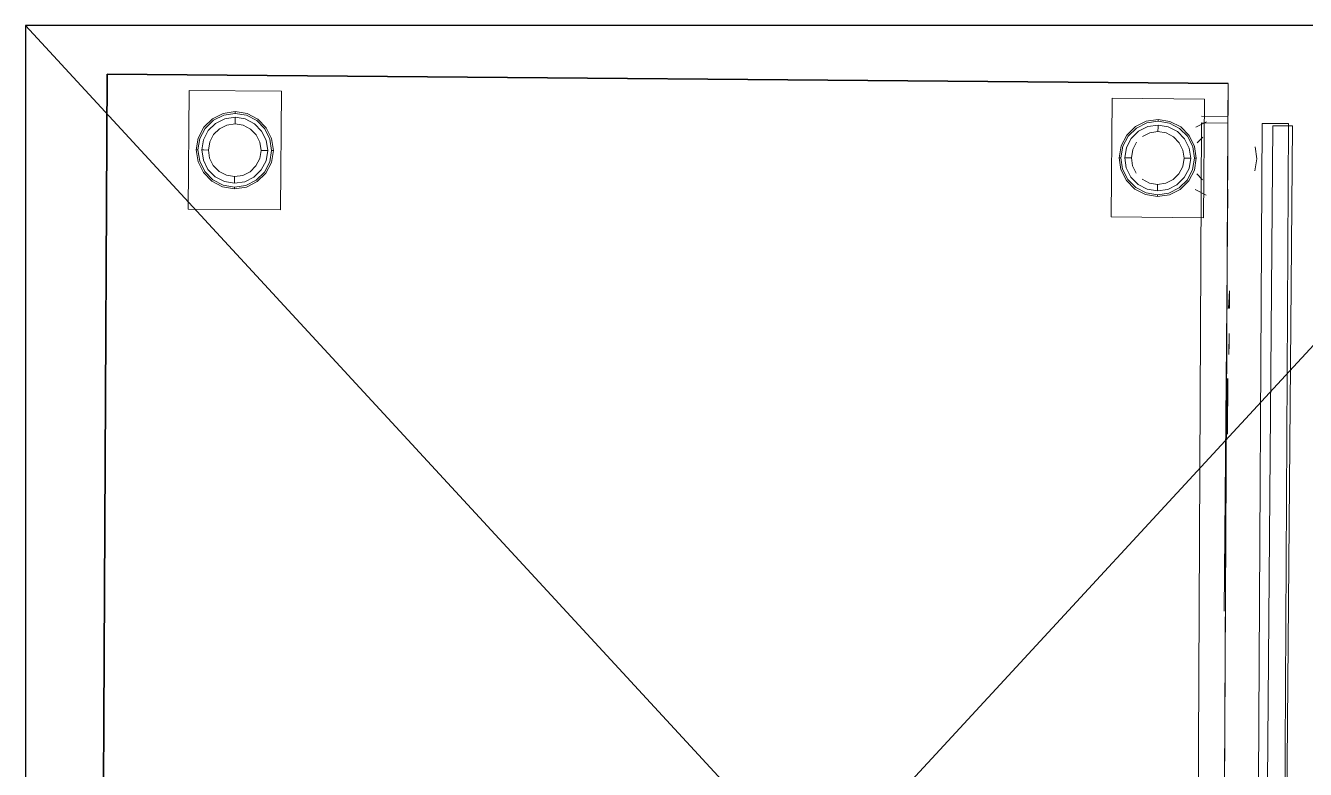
# Model space of a CAD drawing. Header units: millimetres. Extents: x -34838 to 729576, y -214038 to 121482.
# Drawn here: x 726092 to 727062, y -92942 to -92378 of the extents above; entities that cross this region are included whole.
import ezdxf

# ---------------------------------------------------------------- set-up
doc = ezdxf.new("R2010")
doc.units = ezdxf.units.MM
doc.header["$MEASUREMENT"] = 0
doc.layers.add('S-Prof__Вентиляція', color=106, linetype='Continuous', lineweight=30)
doc.layers.add('S-Prof__Обладнання__Теплове обладнання', color=51, linetype='Continuous', lineweight=13)

msp = doc.modelspace()

# ---------------------------------------------------------------- linework, layer by layer
for points in [[(726153.59, -92414.92, 150), (726148.33, -93443.06), (726148.33, -93443.06, 1780), (726153.59, -92414.92, 1930)], [(726153.59, -92414.92, 150), (726153.59, -92414.92, 1930), (727003.56, -92422.07, 1930), (727003.56, -92422.07, 150)], [(727002.63, -92687.95, 756.44), (727002.63, -92687.95, 771.44), (727002.98, -92645.74, 771.44), (727002.98, -92645.74, 756.44)]]:
    msp.add_3dface(points)
at = {"layer": 'S-Prof__Вентиляція'}
for p, q in [((726091.69, -92378.18), (726091.69, -93678.18)), ((727291.69, -92378.18), (726091.69, -92378.18)), ((726091.69, -92378.18), (727291.69, -93678.18)), ((726091.69, -93678.18), (727291.69, -92378.18))]:
    msp.add_line(p, q, dxfattribs=at)
at = {"layer": 'S-Prof__Обладнання__Теплове обладнання'}
for points in [[(726153.59, -92414.92, 150), (727003.56, -92422.07, 150), (726998.3, -93450.21, 1780), (726148.33, -93443.06)], [(726214.93, -92517.38, 148), (726214.93, -92517.38, 150), (726215.68, -92427.38, 150), (726215.68, -92427.38, 148)], [(726284.92, -92517.96, 150), (726285.68, -92427.97, 150), (726215.68, -92427.38, 150), (726214.93, -92517.38, 150)], [(726284.92, -92517.96, 148), (726214.93, -92517.38, 148), (726215.68, -92427.38, 148), (726285.68, -92427.97, 148)], [(726285.68, -92427.97, 148), (726215.68, -92427.38, 148), (726215.68, -92427.38, 150), (726285.68, -92427.97, 150)], [(726284.92, -92517.96, 148), (726285.68, -92427.97, 148), (726285.68, -92427.97, 150), (726284.92, -92517.96, 150)], [(727003.35, -92447.07, 150), (727003.35, -92447.07, 1930), (727003.56, -92422.07, 1930), (727003.56, -92422.07, 150)], [(726914.74, -92523.26, 148), (726914.74, -92523.26, 150), (726915.5, -92433.26, 150), (726915.5, -92433.26, 148)], [(726984.74, -92523.85, 150), (726985.5, -92433.85, 150), (726915.5, -92433.26, 150), (726914.74, -92523.26, 150)], [(726984.74, -92523.85, 148), (726914.74, -92523.26, 148), (726915.5, -92433.26, 148), (726985.5, -92433.85, 148)], [(726985.5, -92433.85, 148), (726915.5, -92433.26, 148), (726915.5, -92433.26, 150), (726985.5, -92433.85, 150)], [(726984.74, -92523.85, 148), (726985.5, -92433.85, 148), (726985.5, -92433.85, 150), (726984.74, -92523.85, 150)], [(726998.3, -93450.21, 1780), (726978.6, -93450.21, 1780), (726983.31, -92451.9, 1434.99), (727003.31, -92452.07, 1434.99)], [(727003.31, -92452.07, 1470), (726983.31, -92451.9, 1470), (726983.31, -92451.9, 1930), (727003.31, -92452.07, 1930)], [(726998.3, -93450.21, 1780), (727003.31, -92452.07, 854.94), (727003.31, -92452.07, 150), (726998.3, -93450.21, 1780)], [(726998.3, -93450.21, 1780), (727003.31, -92452.07, 1470), (727003.31, -92452.07, 1930), (726998.3, -93450.21, 1780)], [(727043.95, -93450.21, 1780), (727049.2, -92452.45, 3214.99), (727029.2, -92452.28, 3214.99), (727023.68, -93450.21, 1780)], [(727043.95, -93450.21, 1780), (727029.17, -93450.15, 997.56), (727037.34, -92454.05, 3329), (727052.34, -92454.17, 3329)], [(727000.5, -92822.06, 737.94), (727000.5, -92822.06, 789.94), (727003.19, -92502.07, 789.94), (727003.19, -92502.07, 737.94)], [(726284.92, -92517.96, 148), (726284.92, -92517.96, 150), (726214.93, -92517.38, 150), (726214.93, -92517.38, 148)], [(727004.43, -92592.29, 770.33), (727004.54, -92579.33, 764.06), (727003.82, -92592.29, 757.91)], [(727004.14, -92627.5, 763.06), (727004.2, -92619.57, 756.06), (727004.27, -92611.63, 763.06)], [(727004.14, -92627.5, 765.06), (727004.2, -92619.57, 772.06), (727004.27, -92611.63, 765.06)]]:
    msp.add_3dface(points, dxfattribs=at)
for points, invisible_edges in [([(727003.35, -92447.07, 1930), (727003.56, -92422.07, 1930), (726153.59, -92414.92, 1930), (726983.35, -92446.9, 1930)], 4), ([(726233.31, -92448.86, 71), (726234.09, -92449.95, 66), (726241.9, -92446.06, 66), (726241.5, -92444.78, 71)], 5), ([(726233.31, -92448.86, 148), (726233.31, -92448.86, 71), (726241.5, -92444.78, 71), (726241.5, -92444.78, 148)], 5), ([(726241.5, -92444.78, 71), (726241.9, -92446.06, 66), (726250.54, -92444.76, 66), (726250.55, -92443.42, 71)], 1), ([(726241.5, -92444.78, 148), (726241.5, -92444.78, 71), (726250.55, -92443.42, 71), (726250.55, -92443.42, 148)], 1), ([(726250.51, -92447.67, 66), (726250.51, -92447.67, 5), (726242.78, -92448.83, 5), (726242.78, -92448.83, 66)], 4), ([(726250.51, -92447.67, 5), (726250.5, -92449.14, 1.46), (726243.22, -92450.23, 1.46), (726242.78, -92448.83, 5)], 6), ([(726258.23, -92448.96, 5), (726257.76, -92450.35, 1.46), (726250.5, -92449.14, 1.46), (726250.51, -92447.67, 5)], 3), ([(726258.23, -92448.96, 66), (726258.23, -92448.96, 5), (726250.51, -92447.67, 5), (726250.51, -92447.67, 66)], 1), ([(726250.55, -92443.42, 71), (726250.54, -92444.76, 66), (726259.15, -92446.2, 66), (726259.58, -92444.93, 71)], 4), ([(726250.55, -92443.42, 148), (726250.55, -92443.42, 71), (726259.58, -92444.93, 71), (726259.58, -92444.93, 148)], 4), ([(726259.58, -92444.93, 71), (726259.15, -92446.2, 66), (726266.9, -92450.23, 66), (726267.69, -92449.15, 71)], 5), ([(726259.58, -92444.93, 148), (726259.58, -92444.93, 71), (726267.69, -92449.15, 71), (726267.69, -92449.15, 148)], 5), ([(726222.56, -92463.4, 71), (726223.83, -92463.82, 66), (726227.86, -92456.08, 66), (726226.78, -92455.28, 71)], 5), ([(726222.56, -92463.4, 148), (726222.56, -92463.4, 71), (726226.78, -92455.28, 71), (726226.78, -92455.28, 148)], 5), ([(726230.2, -92457.81, 66), (726230.2, -92457.81, 5), (726226.59, -92464.75, 5), (726226.59, -92464.75, 66)], 5), ([(726230.2, -92457.81, 5), (726231.38, -92458.68, 1.46), (726227.98, -92465.21, 1.46), (726226.59, -92464.75, 5)], 7), ([(726226.78, -92455.28, 71), (726227.86, -92456.08, 66), (726234.09, -92449.95, 66), (726233.31, -92448.86, 71)], 5), ([(726226.78, -92455.28, 148), (726226.78, -92455.28, 71), (726233.31, -92448.86, 71), (726233.31, -92448.86, 148)], 5), ([(726235.78, -92452.32, 66), (726235.78, -92452.32, 5), (726230.2, -92457.81, 5), (726230.2, -92457.81, 66)], 5), ([(726235.78, -92452.32, 5), (726236.63, -92453.52, 1.46), (726231.38, -92458.68, 1.46), (726230.2, -92457.81, 5)], 7), ([(726236.63, -92453.52, 1.46), (726238.68, -92456.39), (726234.22, -92460.78), (726231.38, -92458.68, 1.46)], 13), ([(726242.78, -92448.83, 66), (726242.78, -92448.83, 5), (726235.78, -92452.32, 5), (726235.78, -92452.32, 66)], 5), ([(726242.78, -92448.83, 5), (726243.22, -92450.23, 1.46), (726236.63, -92453.52, 1.46), (726235.78, -92452.32, 5)], 7), ([(726243.22, -92450.23, 1.46), (726244.28, -92453.6), (726238.68, -92456.39), (726236.63, -92453.52, 1.46)], 13), ([(726250.5, -92449.14, 1.46), (726250.47, -92452.67), (726244.28, -92453.6), (726243.22, -92450.23, 1.46)], 12), ([(726257.76, -92450.35, 1.46), (726256.64, -92453.7), (726250.47, -92452.67), (726250.5, -92449.14, 1.46)], 9), ([(726264.3, -92453.75, 1.46), (726262.19, -92456.59), (726256.64, -92453.7), (726257.76, -92450.35, 1.46)], 13), ([(726265.17, -92452.57, 5), (726264.3, -92453.75, 1.46), (726257.76, -92450.35, 1.46), (726258.23, -92448.96, 5)], 7), ([(726265.17, -92452.57, 66), (726265.17, -92452.57, 5), (726258.23, -92448.96, 5), (726258.23, -92448.96, 66)], 5), ([(726269.46, -92459, 1.46), (726266.58, -92461.05), (726262.19, -92456.59), (726264.3, -92453.75, 1.46)], 13), ([(726270.65, -92458.15, 5), (726269.46, -92459, 1.46), (726264.3, -92453.75, 1.46), (726265.17, -92452.57, 5)], 7), ([(726270.65, -92458.15, 66), (726270.65, -92458.15, 5), (726265.17, -92452.57, 5), (726265.17, -92452.57, 66)], 5), ([(726267.69, -92449.15, 71), (726266.9, -92450.23, 66), (726273.02, -92456.46, 66), (726274.11, -92455.68, 71)], 5), ([(726267.69, -92449.15, 148), (726267.69, -92449.15, 71), (726274.11, -92455.68, 71), (726274.11, -92455.68, 148)], 5), ([(726274.14, -92465.15, 5), (726272.75, -92465.59, 1.46), (726269.46, -92459, 1.46), (726270.65, -92458.15, 5)], 7), ([(726274.14, -92465.15, 66), (726274.14, -92465.15, 5), (726270.65, -92458.15, 5), (726270.65, -92458.15, 66)], 5), ([(726274.11, -92455.68, 71), (726273.02, -92456.46, 66), (726276.92, -92464.27, 66), (726278.2, -92463.87, 71)], 5), ([(726274.11, -92455.68, 148), (726274.11, -92455.68, 71), (726278.2, -92463.87, 71), (726278.2, -92463.87, 148)], 5), ([(726926.6, -92461.17, 71), (726927.68, -92461.96, 66), (726933.91, -92455.84, 66), (726933.13, -92454.75, 71)], 5), ([(726926.6, -92461.17, 148), (726926.6, -92461.17, 71), (726933.13, -92454.75, 71), (726933.13, -92454.75, 148)], 5), ([(726935.6, -92458.21, 66), (726935.6, -92458.21, 5), (726930.02, -92463.69, 5), (726930.02, -92463.69, 66)], 5), ([(726935.6, -92458.21, 5), (726936.45, -92459.4, 1.46), (726931.2, -92464.56, 1.46), (726930.02, -92463.69, 5)], 7), ([(726933.13, -92454.75, 71), (726933.91, -92455.84, 66), (726941.72, -92451.94, 66), (726941.32, -92450.66, 71)], 5), ([(726942.6, -92454.72, 66), (726942.6, -92454.72, 5), (726935.6, -92458.21, 5), (726935.6, -92458.21, 66)], 5), ([(726942.6, -92454.72, 5), (726943.04, -92456.11, 1.46), (726936.45, -92459.4, 1.46), (726935.6, -92458.21, 5)], 7), ([(726943.04, -92456.11, 1.46), (726944.1, -92459.48), (726938.5, -92462.28), (726936.45, -92459.4, 1.46)], 13), ([(726941.32, -92450.66, 71), (726941.72, -92451.94, 66), (726950.36, -92450.65, 66), (726950.37, -92449.31, 71)], 1), ([(726941.32, -92450.66, 148), (726941.32, -92450.66, 71), (726950.37, -92449.31, 71), (726950.37, -92449.31, 148)], 1), ([(726950.33, -92453.56, 66), (726950.33, -92453.56, 5), (726942.6, -92454.72, 5), (726942.6, -92454.72, 66)], 4), ([(726950.33, -92453.56, 5), (726950.32, -92455.02, 1.46), (726943.04, -92456.11, 1.46), (726942.6, -92454.72, 5)], 6), ([(726950.32, -92455.02, 1.46), (726950.29, -92458.56), (726944.1, -92459.48), (726943.04, -92456.11, 1.46)], 12), ([(726957.58, -92456.23, 1.46), (726956.46, -92459.59), (726950.29, -92458.56), (726950.32, -92455.02, 1.46)], 9), ([(726958.05, -92454.85, 5), (726957.58, -92456.23, 1.46), (726950.32, -92455.02, 1.46), (726950.33, -92453.56, 5)], 3), ([(726958.05, -92454.85, 66), (726958.05, -92454.85, 5), (726950.33, -92453.56, 5), (726950.33, -92453.56, 66)], 1), ([(726950.37, -92449.31, 71), (726950.36, -92450.65, 66), (726958.97, -92452.09, 66), (726959.39, -92450.81, 71)], 4), ([(726950.37, -92449.31, 148), (726950.37, -92449.31, 71), (726959.39, -92450.81, 71), (726959.39, -92450.81, 148)], 4), ([(726964.12, -92459.63, 1.46), (726962.01, -92462.48), (726956.46, -92459.59), (726957.58, -92456.23, 1.46)], 13), ([(726964.99, -92458.46, 5), (726964.12, -92459.63, 1.46), (726957.58, -92456.23, 1.46), (726958.05, -92454.85, 5)], 7), ([(726964.99, -92458.46, 66), (726964.99, -92458.46, 5), (726958.05, -92454.85, 5), (726958.05, -92454.85, 66)], 5), ([(726959.39, -92450.81, 71), (726958.97, -92452.09, 66), (726966.72, -92456.12, 66), (726967.51, -92455.04, 71)], 5), ([(726959.39, -92450.81, 148), (726959.39, -92450.81, 71), (726967.51, -92455.04, 71), (726967.51, -92455.04, 148)], 5), ([(726970.47, -92464.03, 5), (726969.28, -92464.88, 1.46), (726964.12, -92459.63, 1.46), (726964.99, -92458.46, 5)], 7), ([(726970.47, -92464.03, 66), (726970.47, -92464.03, 5), (726964.99, -92458.46, 5), (726964.99, -92458.46, 66)], 5), ([(726967.51, -92455.04, 71), (726966.72, -92456.12, 66), (726972.84, -92462.34, 66), (726973.93, -92461.56, 71)], 5), ([(726967.51, -92455.04, 148), (726967.51, -92455.04, 71), (726973.93, -92461.56, 71), (726973.93, -92461.56, 148)], 5), ([(726979.01, -92455.13, 1432.99), (726979.01, -92455.13, 1355.99), (726987.2, -92451.05, 1355.99), (726987.2, -92451.05, 1432.99)], 5), ([(726221.05, -92472.43, 71), (726222.39, -92472.44, 66), (726223.83, -92463.82, 66), (726222.56, -92463.4, 71)], 4), ([(726221.05, -92472.43, 148), (726221.05, -92472.43, 71), (726222.56, -92463.4, 71), (726222.56, -92463.4, 148)], 4), ([(726226.59, -92464.75, 66), (726226.59, -92464.75, 5), (726225.3, -92472.46, 5), (726225.3, -92472.46, 66)], 1), ([(726226.59, -92464.75, 5), (726227.98, -92465.21, 1.46), (726226.77, -92472.47, 1.46), (726225.3, -92472.46, 5)], 3), ([(726227.98, -92465.21, 1.46), (726231.33, -92466.33), (726230.3, -92472.5), (726226.77, -92472.47, 1.46)], 9), ([(726231.38, -92458.68, 1.46), (726234.22, -92460.78), (726231.33, -92466.33), (726227.98, -92465.21, 1.46)], 13), ([(726272.75, -92465.59, 1.46), (726269.38, -92466.65), (726266.58, -92461.05), (726269.46, -92459, 1.46)], 13), ([(726273.84, -92472.87, 1.46), (726270.3, -92472.84), (726269.38, -92466.65), (726272.75, -92465.59, 1.46)], 12), ([(726275.3, -92472.88, 5), (726273.84, -92472.87, 1.46), (726272.75, -92465.59, 1.46), (726274.14, -92465.15, 5)], 6), ([(726275.3, -92472.88, 66), (726275.3, -92472.88, 5), (726274.14, -92465.15, 5), (726274.14, -92465.15, 66)], 4), ([(726278.2, -92463.87, 71), (726276.92, -92464.27, 66), (726278.21, -92472.91, 66), (726279.55, -92472.92, 71)], 1), ([(726278.2, -92463.87, 148), (726278.2, -92463.87, 71), (726279.55, -92472.92, 71), (726279.55, -92472.92, 148)], 1), ([(726922.38, -92469.28, 71), (726923.65, -92469.71, 66), (726927.68, -92461.96, 66), (726926.6, -92461.17, 71)], 5), ([(726922.38, -92469.28, 148), (726922.38, -92469.28, 71), (726926.6, -92461.17, 71), (726926.6, -92461.17, 148)], 5), ([(726930.02, -92463.69, 66), (726930.02, -92463.69, 5), (726926.41, -92470.63, 5), (726926.41, -92470.63, 66)], 5), ([(726930.02, -92463.69, 5), (726931.2, -92464.56, 1.46), (726927.8, -92471.1, 1.46), (726926.41, -92470.63, 5)], 7), ([(726931.2, -92464.56, 1.46), (726934.04, -92466.66), (726931.15, -92472.22), (726927.8, -92471.1, 1.46)], 13), ([(726969.28, -92464.88, 1.46), (726966.4, -92466.94), (726962.01, -92462.48), (726964.12, -92459.63, 1.46)], 13), ([(726972.57, -92471.47, 1.46), (726969.19, -92472.54), (726966.4, -92466.94), (726969.28, -92464.88, 1.46)], 13), ([(726973.96, -92471.03, 5), (726972.57, -92471.47, 1.46), (726969.28, -92464.88, 1.46), (726970.47, -92464.03, 5)], 7), ([(726973.96, -92471.03, 66), (726973.96, -92471.03, 5), (726970.47, -92464.03, 5), (726970.47, -92464.03, 66)], 5), ([(726973.93, -92461.56, 71), (726972.84, -92462.34, 66), (726976.74, -92470.16, 66), (726978.02, -92469.75, 71)], 5), ([(726973.93, -92461.56, 148), (726973.93, -92461.56, 71), (726978.02, -92469.75, 71), (726978.02, -92469.75, 148)], 5), ([(726982.33, -92459.79, 1286.45), (726984.39, -92462.66, 1284.99), (726979.92, -92467.05, 1284.99), (726977.08, -92464.95, 1286.45)], 13), ([(726222.41, -92481.48, 71), (726223.69, -92481.07, 66), (726222.39, -92472.44, 66), (726221.05, -92472.43, 71)], 1), ([(726222.41, -92481.48, 148), (726222.41, -92481.48, 71), (726221.05, -92472.43, 71), (726221.05, -92472.43, 148)], 1), ([(726225.3, -92472.46, 66), (726225.3, -92472.46, 5), (726226.46, -92480.2, 5), (726226.46, -92480.2, 66)], 4), ([(726225.3, -92472.46, 5), (726226.77, -92472.47, 1.46), (726227.86, -92479.76, 1.46), (726226.46, -92480.2, 5)], 6), ([(726226.77, -92472.47, 1.46), (726230.3, -92472.5), (726231.23, -92478.69), (726227.86, -92479.76, 1.46)], 12), ([(726272.62, -92480.13, 1.46), (726269.27, -92479.01), (726270.3, -92472.84), (726273.84, -92472.87, 1.46)], 9), ([(726274.01, -92480.6, 5), (726272.62, -92480.13, 1.46), (726273.84, -92472.87, 1.46), (726275.3, -92472.88, 5)], 3), ([(726274.01, -92480.6, 66), (726274.01, -92480.6, 5), (726275.3, -92472.88, 5), (726275.3, -92472.88, 66)], 1), ([(726279.55, -92472.92, 71), (726278.21, -92472.91, 66), (726276.77, -92481.52, 66), (726278.04, -92481.94, 71)], 4), ([(726279.55, -92472.92, 148), (726279.55, -92472.92, 71), (726278.04, -92481.94, 71), (726278.04, -92481.94, 148)], 4), ([(726920.87, -92478.31, 71), (726922.21, -92478.32, 66), (726923.65, -92469.71, 66), (726922.38, -92469.28, 71)], 4), ([(726920.87, -92478.31, 148), (726920.87, -92478.31, 71), (726922.38, -92469.28, 71), (726922.38, -92469.28, 148)], 4), ([(726926.41, -92470.63, 66), (726926.41, -92470.63, 5), (726925.12, -92478.35, 5), (726925.12, -92478.35, 66)], 1), ([(726926.41, -92470.63, 5), (726927.8, -92471.1, 1.46), (726926.59, -92478.36, 1.46), (726925.12, -92478.35, 5)], 3), ([(726927.8, -92471.1, 1.46), (726931.15, -92472.22), (726930.12, -92478.39), (726926.59, -92478.36, 1.46)], 9), ([(726973.66, -92478.75, 1.46), (726970.12, -92478.72), (726969.19, -92472.54), (726972.57, -92471.47, 1.46)], 12), ([(726975.12, -92478.77, 5), (726973.66, -92478.75, 1.46), (726972.57, -92471.47, 1.46), (726973.96, -92471.03, 5)], 6), ([(726975.12, -92478.77, 66), (726975.12, -92478.77, 5), (726973.96, -92471.03, 5), (726973.96, -92471.03, 66)], 4), ([(726978.02, -92469.75, 71), (726976.74, -92470.16, 66), (726978.03, -92478.79, 66), (726979.37, -92478.8, 71)], 1), ([(727023.9, -92470.14, 1432.99), (727023.9, -92470.14, 1355.99), (727025.25, -92479.19, 1355.99), (727025.25, -92479.19, 1432.99)], 1), ([(726226.5, -92489.66, 71), (726227.59, -92488.89, 66), (726223.69, -92481.07, 66), (726222.41, -92481.48, 71)], 5), ([(726226.5, -92489.66, 148), (726226.5, -92489.66, 71), (726222.41, -92481.48, 71), (726222.41, -92481.48, 148)], 5), ([(726226.46, -92480.2, 5), (726227.86, -92479.76, 1.46), (726231.15, -92486.35, 1.46), (726229.95, -92487.2, 5)], 7), ([(726226.46, -92480.2, 66), (726226.46, -92480.2, 5), (726229.95, -92487.2, 5), (726229.95, -92487.2, 66)], 5), ([(726227.86, -92479.76, 1.46), (726231.23, -92478.69), (726234.02, -92484.29), (726231.15, -92486.35, 1.46)], 13), ([(726229.95, -92487.2, 5), (726231.15, -92486.35, 1.46), (726236.31, -92491.6, 1.46), (726235.44, -92492.77, 5)], 7), ([(726229.95, -92487.2, 66), (726229.95, -92487.2, 5), (726235.44, -92492.77, 5), (726235.44, -92492.77, 66)], 5), ([(726231.15, -92486.35, 1.46), (726234.02, -92484.29), (726238.41, -92488.75), (726236.31, -92491.6, 1.46)], 13), ([(726263.98, -92491.83, 1.46), (726261.92, -92488.95), (726266.38, -92484.56), (726269.23, -92486.67, 1.46)], 13), ([(726264.83, -92493.02, 5), (726263.98, -92491.83, 1.46), (726269.23, -92486.67, 1.46), (726270.4, -92487.54, 5)], 7), ([(726264.83, -92493.02, 66), (726264.83, -92493.02, 5), (726270.4, -92487.54, 5), (726270.4, -92487.54, 66)], 5), ([(726269.23, -92486.67, 1.46), (726266.38, -92484.56), (726269.27, -92479.01), (726272.62, -92480.13, 1.46)], 13), ([(726270.4, -92487.54, 5), (726269.23, -92486.67, 1.46), (726272.62, -92480.13, 1.46), (726274.01, -92480.6, 5)], 7), ([(726270.4, -92487.54, 66), (726270.4, -92487.54, 5), (726274.01, -92480.6, 5), (726274.01, -92480.6, 66)], 5), ([(726278.04, -92481.94, 71), (726276.77, -92481.52, 66), (726272.74, -92489.27, 66), (726273.82, -92490.06, 71)], 5), ([(726278.04, -92481.94, 148), (726278.04, -92481.94, 71), (726273.82, -92490.06, 71), (726273.82, -92490.06, 148)], 5), ([(726922.23, -92487.36, 71), (726923.51, -92486.96, 66), (726922.21, -92478.32, 66), (726920.87, -92478.31, 71)], 1), ([(726922.23, -92487.36, 148), (726922.23, -92487.36, 71), (726920.87, -92478.31, 71), (726920.87, -92478.31, 148)], 1), ([(726926.31, -92495.55, 71), (726927.4, -92494.77, 66), (726923.51, -92486.96, 66), (726922.23, -92487.36, 71)], 5), ([(726926.31, -92495.55, 148), (726926.31, -92495.55, 71), (726922.23, -92487.36, 71), (726922.23, -92487.36, 148)], 5), ([(726925.12, -92478.35, 66), (726925.12, -92478.35, 5), (726926.28, -92486.08, 5), (726926.28, -92486.08, 66)], 4), ([(726925.12, -92478.35, 5), (726926.59, -92478.36, 1.46), (726927.68, -92485.64, 1.46), (726926.28, -92486.08, 5)], 6), ([(726926.28, -92486.08, 5), (726927.68, -92485.64, 1.46), (726930.97, -92492.23, 1.46), (726929.77, -92493.08, 5)], 7), ([(726926.28, -92486.08, 66), (726926.28, -92486.08, 5), (726929.77, -92493.08, 5), (726929.77, -92493.08, 66)], 5), ([(726926.59, -92478.36, 1.46), (726930.12, -92478.39), (726931.05, -92484.58), (726927.68, -92485.64, 1.46)], 12), ([(726927.68, -92485.64, 1.46), (726931.05, -92484.58), (726933.84, -92490.18), (726930.97, -92492.23, 1.46)], 13), ([(726969.05, -92492.55, 1.46), (726966.2, -92490.45), (726969.09, -92484.9), (726972.44, -92486.02, 1.46)], 13), ([(726970.22, -92493.42, 5), (726969.05, -92492.55, 1.46), (726972.44, -92486.02, 1.46), (726973.83, -92486.48, 5)], 7), ([(726972.44, -92486.02, 1.46), (726969.09, -92484.9), (726970.12, -92478.72), (726973.66, -92478.75, 1.46)], 9), ([(726970.22, -92493.42, 66), (726970.22, -92493.42, 5), (726973.83, -92486.48, 5), (726973.83, -92486.48, 66)], 5), ([(726973.83, -92486.48, 5), (726972.44, -92486.02, 1.46), (726973.66, -92478.75, 1.46), (726975.12, -92478.77, 5)], 3), ([(726977.86, -92487.83, 71), (726976.59, -92487.4, 66), (726972.56, -92495.15, 66), (726973.64, -92495.95, 71)], 5), ([(726973.83, -92486.48, 66), (726973.83, -92486.48, 5), (726975.12, -92478.77, 5), (726975.12, -92478.77, 66)], 1), ([(726979.37, -92478.8, 71), (726978.03, -92478.79, 66), (726976.59, -92487.4, 66), (726977.86, -92487.83, 71)], 4), ([(727025.25, -92479.19, 1432.99), (727025.25, -92479.19, 1355.99), (727023.75, -92488.21, 1355.99), (727023.75, -92488.21, 1432.99)], 4), ([(726232.91, -92496.19, 71), (726233.71, -92495.11, 66), (726227.59, -92488.89, 66), (726226.5, -92489.66, 71)], 5), ([(726232.91, -92496.19, 148), (726232.91, -92496.19, 71), (726226.5, -92489.66, 71), (726226.5, -92489.66, 148)], 5), ([(726241.03, -92500.41, 71), (726241.46, -92499.14, 66), (726233.71, -92495.11, 66), (726232.91, -92496.19, 71)], 5), ([(726241.03, -92500.41, 148), (726241.03, -92500.41, 71), (726232.91, -92496.19, 71), (726232.91, -92496.19, 148)], 5), ([(726235.44, -92492.77, 5), (726236.31, -92491.6, 1.46), (726242.84, -92494.99, 1.46), (726242.38, -92496.38, 5)], 7), ([(726235.44, -92492.77, 66), (726235.44, -92492.77, 5), (726242.38, -92496.38, 5), (726242.38, -92496.38, 66)], 5), ([(726236.31, -92491.6, 1.46), (726238.41, -92488.75), (726243.96, -92491.64), (726242.84, -92494.99, 1.46)], 13), ([(726242.38, -92496.38, 5), (726242.84, -92494.99, 1.46), (726250.11, -92496.21, 1.46), (726250.09, -92497.67, 5)], 3), ([(726242.38, -92496.38, 66), (726242.38, -92496.38, 5), (726250.09, -92497.67, 5), (726250.09, -92497.67, 66)], 1), ([(726242.84, -92494.99, 1.46), (726243.96, -92491.64), (726250.13, -92492.67), (726250.11, -92496.21, 1.46)], 9), ([(726250.09, -92497.67, 5), (726250.11, -92496.21, 1.46), (726257.39, -92495.12, 1.46), (726257.83, -92496.51, 5)], 6), ([(726250.09, -92497.67, 66), (726250.09, -92497.67, 5), (726257.83, -92496.51, 5), (726257.83, -92496.51, 66)], 4), ([(726250.11, -92496.21, 1.46), (726250.13, -92492.67), (726256.32, -92491.74), (726257.39, -92495.12, 1.46)], 12), ([(726257.39, -92495.12, 1.46), (726256.32, -92491.74), (726261.92, -92488.95), (726263.98, -92491.83, 1.46)], 13), ([(726257.83, -92496.51, 5), (726257.39, -92495.12, 1.46), (726263.98, -92491.83, 1.46), (726264.83, -92493.02, 5)], 7), ([(726257.83, -92496.51, 66), (726257.83, -92496.51, 5), (726264.83, -92493.02, 5), (726264.83, -92493.02, 66)], 5), ([(726267.3, -92496.48, 71), (726266.52, -92495.39, 66), (726258.7, -92499.29, 66), (726259.11, -92500.57, 71)], 5), ([(726267.3, -92496.48, 148), (726267.3, -92496.48, 71), (726259.11, -92500.57, 71), (726259.11, -92500.57, 148)], 5), ([(726273.82, -92490.06, 71), (726272.74, -92489.27, 66), (726266.52, -92495.39, 66), (726267.3, -92496.48, 71)], 5), ([(726273.82, -92490.06, 148), (726273.82, -92490.06, 71), (726267.3, -92496.48, 71), (726267.3, -92496.48, 148)], 5), ([(726932.73, -92502.07, 71), (726933.53, -92501, 66), (726927.4, -92494.77, 66), (726926.31, -92495.55, 71)], 5), ([(726932.73, -92502.07, 148), (726932.73, -92502.07, 71), (726926.31, -92495.55, 71), (726926.31, -92495.55, 148)], 5), ([(726929.77, -92493.08, 5), (726930.97, -92492.23, 1.46), (726936.13, -92497.48, 1.46), (726935.26, -92498.66, 5)], 7), ([(726929.77, -92493.08, 66), (726929.77, -92493.08, 5), (726935.26, -92498.66, 5), (726935.26, -92498.66, 66)], 5), ([(726936.13, -92497.48, 1.46), (726938.23, -92494.64), (726943.78, -92497.52), (726942.66, -92500.88, 1.46)], 13), ([(726957.21, -92501, 1.46), (726956.14, -92497.63), (726961.74, -92494.83), (726963.79, -92497.71, 1.46)], 13), ([(726963.79, -92497.71, 1.46), (726961.74, -92494.83), (726966.2, -92490.45), (726969.05, -92492.55, 1.46)], 13), ([(726964.65, -92498.9, 5), (726963.79, -92497.71, 1.46), (726969.05, -92492.55, 1.46), (726970.22, -92493.42, 5)], 7), ([(726964.65, -92498.9, 66), (726964.65, -92498.9, 5), (726970.22, -92493.42, 5), (726970.22, -92493.42, 66)], 5), ([(726973.64, -92495.95, 71), (726972.56, -92495.15, 66), (726966.34, -92501.27, 66), (726967.11, -92502.36, 71)], 5), ([(726973.64, -92495.95, 148), (726973.64, -92495.95, 71), (726967.11, -92502.36, 71), (726967.11, -92502.36, 148)], 5), ([(726977.86, -92487.83, 148), (726977.86, -92487.83, 71), (726973.64, -92495.95, 71), (726973.64, -92495.95, 148)], 5), ([(726976.85, -92492.62, 1286.45), (726979.73, -92490.56, 1284.99), (726984.11, -92495.02, 1284.99), (726982.01, -92497.87, 1286.45)], 13), ([(726250.06, -92501.92, 71), (726250.07, -92500.58, 66), (726241.46, -92499.14, 66), (726241.03, -92500.41, 71)], 4), ([(726250.06, -92501.92, 148), (726250.06, -92501.92, 71), (726241.03, -92500.41, 71), (726241.03, -92500.41, 148)], 4), ([(726259.11, -92500.57, 71), (726258.7, -92499.29, 66), (726250.07, -92500.58, 66), (726250.06, -92501.92, 71)], 1), ([(726259.11, -92500.57, 148), (726259.11, -92500.57, 71), (726250.06, -92501.92, 71), (726250.06, -92501.92, 148)], 1), ([(726940.85, -92506.3, 71), (726941.27, -92505.03, 66), (726933.53, -92501, 66), (726932.73, -92502.07, 71)], 5), ([(726935.26, -92498.66, 5), (726936.13, -92497.48, 1.46), (726942.66, -92500.88, 1.46), (726942.2, -92502.27, 5)], 7), ([(726935.26, -92498.66, 66), (726935.26, -92498.66, 5), (726942.2, -92502.27, 5), (726942.2, -92502.27, 66)], 5), ([(726949.88, -92507.81, 71), (726949.89, -92506.47, 66), (726941.27, -92505.03, 66), (726940.85, -92506.3, 71)], 4), ([(726949.88, -92507.81, 148), (726949.88, -92507.81, 71), (726940.85, -92506.3, 71), (726940.85, -92506.3, 148)], 4), ([(726942.2, -92502.27, 5), (726942.66, -92500.88, 1.46), (726949.92, -92502.09, 1.46), (726949.91, -92503.56, 5)], 3), ([(726942.2, -92502.27, 66), (726942.2, -92502.27, 5), (726949.91, -92503.56, 5), (726949.91, -92503.56, 66)], 1), ([(726942.66, -92500.88, 1.46), (726943.78, -92497.52), (726949.95, -92498.56), (726949.92, -92502.09, 1.46)], 9), ([(726958.93, -92506.45, 71), (726958.52, -92505.17, 66), (726949.89, -92506.47, 66), (726949.88, -92507.81, 71)], 1), ([(726958.93, -92506.45, 148), (726958.93, -92506.45, 71), (726949.88, -92507.81, 71), (726949.88, -92507.81, 148)], 1), ([(726949.91, -92503.56, 5), (726949.92, -92502.09, 1.46), (726957.21, -92501, 1.46), (726957.65, -92502.4, 5)], 6), ([(726949.91, -92503.56, 66), (726949.91, -92503.56, 5), (726957.65, -92502.4, 5), (726957.65, -92502.4, 66)], 4), ([(726949.92, -92502.09, 1.46), (726949.95, -92498.56), (726956.14, -92497.63), (726957.21, -92501, 1.46)], 12), ([(726957.65, -92502.4, 5), (726957.21, -92501, 1.46), (726963.79, -92497.71, 1.46), (726964.65, -92498.9, 5)], 7), ([(726957.65, -92502.4, 66), (726957.65, -92502.4, 5), (726964.65, -92498.9, 5), (726964.65, -92498.9, 66)], 5), ([(726967.11, -92502.36, 71), (726966.34, -92501.27, 66), (726958.52, -92505.17, 66), (726958.93, -92506.45, 71)], 5), ([(726967.11, -92502.36, 148), (726967.11, -92502.36, 71), (726958.93, -92506.45, 71), (726958.93, -92506.45, 148)], 5), ([(726986.73, -92506.68, 1432.99), (726986.73, -92506.68, 1355.99), (726978.61, -92502.46, 1355.99), (726978.61, -92502.46, 1432.99)], 5)]:
    msp.add_3dface(points, dxfattribs=dict(at, invisible_edges=invisible_edges))

doc.saveas('drawing.dxf')
